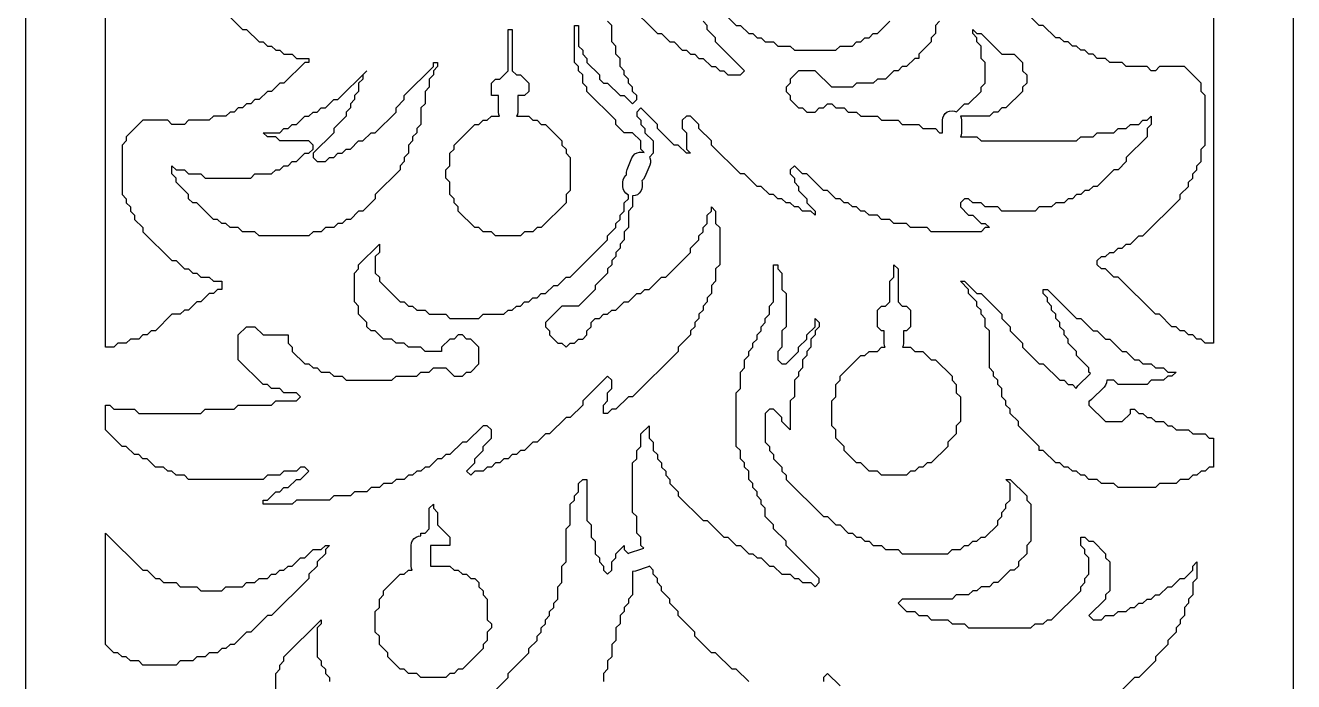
# Model space of a CAD drawing. Header units: millimetres. Extents: x 10 to 410, y 18 to 283.
# Drawn here: x 10 to 73.3, y 188.1 to 220.8 of the extents above; entities that cross this region are included whole.
import ezdxf

# ---------------------------------------------------------------- set-up
doc = ezdxf.new("R2010")
doc.units = ezdxf.units.MM
doc.layers.add('CUT', color=1, linetype='Continuous')

msp = doc.modelspace()

# ---------------------------------------------------------------- linework, layer by layer
at = {"layer": 'CUT'}
for points in [[(31.134, 160), (52.134, 160), (52.134, 157), (60.134, 157), (60.134, 160), (73.2679, 160), (73.2679, 280), (60.134, 280), (60.134, 283), (52.134, 283), (52.134, 280), (31.134, 280), (31.134, 283), (23.134, 283), (23.134, 280), (10, 280), (10, 160), (23.134, 160), (23.134, 157), (31.134, 157)], [(34.508442, 216.294118), (35.113599, 216.294118), (35.320595, 216.088235), (35.527591, 216.088235), (35.734587, 215.882353), (35.941583, 215.882353), (36.769567, 215.058824), (36.769567, 214.852941), (36.976563, 214.647059), (36.976563, 214.441176), (37.183559, 214.235294), (37.183559, 212.588235), (36.976563, 212.382353), (36.976563, 211.970588), (35.734587, 210.735294), (35.527591, 210.735294), (35.320595, 210.529412), (34.906603, 210.529412), (34.699606, 210.323529), (33.45763, 210.323529), (33.250634, 210.529412), (32.836642, 210.529412), (32.629646, 210.735294), (32.42265, 210.735294), (31.594665, 211.558824), (31.594665, 211.764706), (31.387669, 211.970588), (31.387669, 212.176471), (31.180673, 212.382353), (31.180673, 213), (30.973677, 213.205882), (30.973677, 213.617647), (31.180673, 213.823529), (31.180673, 214.441176), (31.387669, 214.647059), (31.387669, 214.852941), (32.42265, 215.882353), (32.629646, 215.882353), (32.836642, 216.088235), (33.043638, 216.088235), (33.250634, 216.294118), (33.648794, 216.294118), (33.614974, 216.375767), (33.598618, 216.5), (33.598618, 217.323529), (33.250634, 217.323529), (33.250634, 217.941176), (33.45763, 218.147059), (33.664626, 218.147059), (34.078618, 218.558824), (34.078618, 220.617647), (34.285614, 220.617647), (34.285614, 218.558824), (34.49261, 218.352941), (34.699606, 218.352941), (35.113599, 217.941176), (35.113599, 217.529412), (34.906603, 217.323529), (34.558618, 217.323529), (34.558618, 216.5), (34.542263, 216.375767)], [(24.970791, 216.705882), (25.384784, 217.117647), (25.59178, 217.117647), (27.040752, 218.558824), (26.833756, 218.352941), (26.833756, 218.147059), (26.62676, 217.941176), (26.62676, 217.529412), (26.419764, 217.323529), (26.419764, 217.117647), (26.212768, 216.911765), (26.212768, 216.705882), (26.005772, 216.5), (26.005772, 216.294118), (25.384784, 215.676471), (25.384784, 215.470588), (24.349803, 214.441176), (24.349803, 214.235294), (24.556799, 214.029412), (24.970791, 214.029412), (25.177787, 214.235294), (25.384784, 214.235294), (25.59178, 214.441176), (25.798776, 214.441176), (26.005772, 214.647059), (26.212768, 214.647059), (26.62676, 215.058824), (26.833756, 215.058824), (27.247748, 215.470588), (27.454744, 215.470588), (28.489725, 216.5), (28.489725, 216.705882), (28.903717, 217.117647), (28.903717, 217.323529), (30.352689, 218.764706), (30.352689, 218.970588), (30.559685, 218.970588), (30.559685, 218.764706), (30.352689, 218.558824), (30.352689, 218.352941), (30.145693, 218.147059), (30.145693, 217.735294), (29.938697, 217.529412), (29.938697, 216.911765), (29.731701, 216.705882), (29.731701, 215.882353), (29.524705, 215.676471), (29.524705, 215.470588), (29.317709, 215.264706), (29.317709, 215.058824), (29.110713, 214.852941), (29.110713, 214.441176), (28.903717, 214.235294), (28.903717, 214.029412), (28.696721, 213.823529), (28.696721, 213.617647), (27.454744, 212.382353), (27.454744, 212.176471), (26.833756, 211.558824), (26.62676, 211.558824), (26.212768, 211.147059), (26.005772, 211.147059), (25.798776, 210.941176), (25.59178, 210.941176), (25.384784, 210.735294), (24.970791, 210.735294), (24.763795, 210.529412), (24.349803, 210.529412), (24.142807, 210.323529), (21.658854, 210.323529), (21.451858, 210.529412), (20.83087, 210.529412), (20.623874, 210.735294), (20.209882, 210.735294), (20.002886, 210.941176), (19.79589, 210.941176), (19.588894, 211.147059), (19.381898, 211.147059), (18.553913, 211.970588), (18.346917, 211.970588), (18.139921, 212.176471), (18.139921, 212.382353), (17.518933, 213), (17.518933, 213.205882), (17.311937, 213.411765), (17.311937, 213.823529), (17.518933, 213.617647), (17.932925, 213.617647), (18.139921, 213.411765), (18.760909, 213.411765), (18.967906, 213.205882), (21.244862, 213.205882), (21.451858, 213.411765), (22.279843, 213.411765), (22.486839, 213.617647), (22.693835, 213.617647), (22.900831, 213.823529), (23.107827, 213.823529), (23.314823, 214.029412), (23.521819, 214.029412), (23.935811, 214.441176), (24.142807, 214.441176), (24.349803, 214.647059), (24.349803, 214.852941), (24.142807, 215.058824), (22.693835, 215.058824), (22.486839, 215.264706), (22.072847, 215.264706), (21.86585, 215.470588), (22.693835, 215.470588), (22.900831, 215.676471), (23.107827, 215.676471), (23.314823, 215.882353), (23.521819, 215.882353), (23.935811, 216.294118), (24.142807, 216.294118), (24.349803, 216.5), (24.556799, 216.5), (24.763795, 216.705882)], [(53.759076, 204.764706), (54.157236, 204.764706), (54.364233, 204.558824), (54.778225, 204.558824), (55.192217, 204.147059), (55.399213, 204.147059), (56.227197, 203.323529), (56.227197, 203.117647), (56.434193, 202.911765), (56.434193, 202.5), (56.641189, 202.294118), (56.641189, 201.058824), (56.434193, 200.852941), (56.434193, 200.441176), (56.020201, 200.029412), (56.020201, 199.823529), (55.192217, 199), (54.985221, 199), (54.778225, 198.794118), (54.571229, 198.794118), (54.364233, 198.588235), (54.157236, 198.588235), (53.95024, 198.382353), (52.708264, 198.382353), (52.501268, 198.588235), (52.087276, 198.588235), (51.673284, 199), (51.466288, 199), (50.845299, 199.617647), (50.845299, 199.823529), (50.431307, 200.235294), (50.431307, 200.647059), (50.224311, 200.852941), (50.224311, 202.088235), (50.431307, 202.294118), (50.431307, 202.911765), (50.638303, 203.117647), (50.638303, 203.323529), (51.673284, 204.352941), (51.88028, 204.352941), (52.087276, 204.558824), (52.501268, 204.558824), (52.708264, 204.764706), (52.899428, 204.764706), (52.865608, 204.846355), (52.849252, 204.970588), (52.849252, 205.588235), (52.708264, 205.588235), (52.501268, 205.794118), (52.501268, 206.617647), (52.708264, 206.823529), (52.91526, 206.823529), (53.122256, 207.029412), (53.122256, 208.058824), (53.329252, 208.264706), (53.329252, 208.882353), (53.536248, 208.676471), (53.536248, 207.029412), (53.743244, 206.823529), (53.95024, 206.823529), (54.157236, 206.617647), (54.157236, 205.794118), (53.95024, 205.588235), (53.809252, 205.588235), (53.809252, 204.970588), (53.792897, 204.846355)], [(65.54202, 204.147059), (65.749016, 203.941176), (66.163008, 203.941176), (66.370004, 203.735294), (66.783996, 203.735294), (66.990992, 203.529412), (67.404985, 203.529412), (67.197989, 203.323529), (66.990992, 203.323529), (66.783996, 203.117647), (66.163008, 203.117647), (65.956012, 202.911765), (64.50704, 202.911765), (64.300044, 203.117647), (63.948111, 203.117647), (63.932687, 202.997997), (63.885047, 202.882101), (63.809035, 202.782485), (63.191397, 202.161506), (63.092192, 202.084957), (63.058067, 202.070714), (63.058067, 201.882353), (63.886052, 201.058824), (64.714036, 201.058824), (65.128028, 201.470588), (65.128028, 201.676471), (65.335024, 201.676471), (65.54202, 201.470588), (65.749016, 201.470588), (65.956012, 201.264706), (66.163008, 201.264706), (66.370004, 201.058824), (66.783996, 201.058824), (66.990992, 200.852941), (67.197989, 200.852941), (67.404985, 200.647059), (68.025973, 200.647059), (68.232969, 200.441176), (68.853957, 200.441176), (69.060953, 200.235294), (69.267949, 200.235294), (69.267949, 198.794118), (69.060953, 198.794118), (68.853957, 198.588235), (68.646961, 198.588235), (68.439965, 198.382353), (68.232969, 198.382353), (68.025973, 198.176471), (67.611981, 198.176471), (67.404985, 197.970588), (66.577, 197.970588), (66.370004, 197.764706), (64.50704, 197.764706), (64.300044, 197.970588), (63.679055, 197.970588), (63.472059, 198.176471), (63.058067, 198.176471), (62.851071, 198.382353), (62.644075, 198.382353), (62.437079, 198.588235), (62.230083, 198.588235), (62.023087, 198.794118), (61.816091, 198.794118), (61.609095, 199), (61.402099, 199), (60.781111, 199.617647), (60.574114, 199.617647), (60.574114, 199.823529), (59.539134, 200.852941), (59.539134, 201.058824), (59.125142, 201.470588), (59.125142, 201.676471), (58.918146, 201.882353), (58.918146, 202.088235), (58.71115, 202.294118), (58.71115, 202.705882), (58.504154, 202.911765), (58.504154, 203.117647), (58.297158, 203.323529), (58.297158, 203.529412), (58.090162, 203.735294), (58.090162, 205.588235), (57.883166, 205.794118), (57.883166, 206.205882), (57.67617, 206.411765), (57.67617, 206.617647), (57.469174, 206.823529), (57.469174, 207.029412), (57.055181, 207.441176), (57.055181, 207.647059), (56.641189, 208.058824), (56.848185, 208.058824), (57.469174, 207.441176), (57.67617, 207.441176), (58.71115, 206.411765), (58.71115, 206.205882), (59.125142, 205.794118), (59.125142, 205.588235), (59.74613, 204.970588), (59.74613, 204.764706), (60.574114, 203.941176), (60.781111, 203.941176), (61.609095, 203.117647), (61.816091, 203.117647), (62.023087, 202.911765), (62.230083, 202.911765), (62.425787, 202.717114), (62.434733, 202.738878), (62.510746, 202.838494), (63.128384, 203.459474), (63.058067, 203.529412), (63.058067, 203.735294), (62.437079, 204.352941), (62.437079, 204.558824), (62.023087, 204.970588), (62.023087, 205.176471), (61.816091, 205.382353), (61.816091, 205.588235), (61.609095, 205.794118), (61.609095, 206), (61.402099, 206.205882), (61.402099, 206.411765), (61.195103, 206.617647), (61.195103, 206.823529), (60.988107, 207.029412), (60.988107, 207.235294), (60.781111, 207.441176), (60.781111, 207.647059), (60.988107, 207.647059), (62.437079, 206.205882), (62.644075, 206.205882), (63.265063, 205.588235), (63.472059, 205.588235), (63.886052, 205.176471), (64.093048, 205.176471), (64.714036, 204.558824), (64.921032, 204.558824), (65.335024, 204.147059)], [(30.145693, 196.735294), (30.352689, 196.941176), (30.352689, 196.735294), (30.559685, 196.529412), (30.559685, 195.911765), (31.180673, 195.294118), (31.180673, 194.882353), (30.211701, 194.882353), (30.211701, 193.852941), (31.180673, 193.852941), (31.387669, 193.647059), (31.594665, 193.647059), (31.801662, 193.441176), (32.008658, 193.441176), (32.215654, 193.235294), (32.42265, 193.235294), (32.629646, 193.029412), (32.629646, 192.823529), (32.836642, 192.617647), (32.836642, 192.411765), (33.043638, 192.205882), (33.043638, 191.176471), (33.250634, 190.970588), (33.250634, 190.764706), (33.043638, 190.558824), (33.043638, 190.147059), (32.836642, 189.941176), (32.836642, 189.735294), (31.801662, 188.705882), (31.594665, 188.705882), (31.387669, 188.5), (31.180673, 188.5), (30.973677, 188.294118), (29.731701, 188.294118), (29.524705, 188.5), (29.110713, 188.5), (28.903717, 188.705882), (28.696721, 188.705882), (28.075732, 189.323529), (28.075732, 189.529412), (27.66174, 189.941176), (27.66174, 190.352941), (27.454744, 190.558824), (27.454744, 191.588235), (27.66174, 191.794118), (27.66174, 192.205882), (27.868736, 192.411765), (27.868736, 192.617647), (28.696721, 193.441176), (28.903717, 193.441176), (29.110713, 193.647059), (29.301877, 193.647059), (29.268056, 193.728708), (29.251701, 193.852941), (29.251701, 194.882353), (29.268056, 195.006586), (29.316009, 195.122353), (29.39229, 195.221764), (29.491701, 195.298045), (29.607468, 195.345997), (29.731701, 195.362353), (29.731701, 195.5), (29.938697, 195.5), (30.145693, 195.705882)], [(20.002886, 192.823529), (20.83087, 192.823529), (21.037866, 193.029412), (21.451858, 193.029412), (21.658854, 193.235294), (22.072847, 193.235294), (22.279843, 193.441176), (22.486839, 193.441176), (22.693835, 193.647059), (22.900831, 193.647059), (23.107827, 193.852941), (23.314823, 193.852941), (23.728815, 194.264706), (23.935811, 194.264706), (24.349803, 194.676471), (24.763795, 194.676471), (24.970791, 194.882353), (25.177787, 194.882353), (24.970791, 194.676471), (24.970791, 194.470588), (24.556799, 194.058824), (24.556799, 193.852941), (24.142807, 193.441176), (24.142807, 193.235294), (22.279843, 191.382353), (22.072847, 191.382353), (21.244862, 190.558824), (21.037866, 190.558824), (20.416878, 189.941176), (20.209882, 189.941176), (20.002886, 189.735294), (19.79589, 189.735294), (19.588894, 189.529412), (19.174902, 189.529412), (18.967906, 189.323529), (18.553913, 189.323529), (18.346917, 189.117647), (17.725929, 189.117647), (17.518933, 188.911765), (15.862965, 188.911765), (15.655969, 189.117647), (15.241976, 189.117647), (15.03498, 189.323529), (14.827984, 189.323529), (14.620988, 189.529412), (14.413992, 189.529412), (14, 189.941176), (14, 195.5), (15.862965, 193.647059), (16.069961, 193.647059), (16.483953, 193.235294), (16.690949, 193.235294), (16.897945, 193.029412), (17.518933, 193.029412), (17.725929, 192.823529), (18.553913, 192.823529), (18.760909, 192.617647), (19.79589, 192.617647)]]:
    msp.add_lwpolyline(points, close=True, dxfattribs=at)
for points in [[(69.267949, 223.294118), (69.267949, 204.970588), (68.853957, 204.970588), (68.646961, 205.176471), (68.439965, 205.176471), (68.232969, 205.382353), (68.025973, 205.382353), (67.818977, 205.588235), (67.611981, 205.588235), (67.404985, 205.794118), (67.197989, 205.794118), (66.577, 206.411765), (66.370004, 206.411765), (64.50704, 208.264706), (64.300044, 208.264706), (63.886052, 208.676471), (63.679055, 208.676471), (63.472059, 208.882353), (63.472059, 209.088235), (63.679055, 209.294118), (63.886052, 209.294118), (64.093048, 209.5), (64.300044, 209.5), (64.50704, 209.705882), (64.714036, 209.705882), (64.921032, 209.911765), (65.128028, 209.911765), (65.54202, 210.323529), (65.749016, 210.323529), (67.611981, 212.176471), (67.611981, 212.382353), (68.025973, 212.794118), (68.025973, 213), (68.232969, 213.205882), (68.232969, 213.411765), (68.439965, 213.617647), (68.439965, 213.823529), (68.646961, 214.029412), (68.646961, 214.647059), (68.853957, 214.852941), (68.853957, 217.323529), (68.646961, 217.529412), (68.646961, 217.941176), (67.818977, 218.764706), (66.577, 218.764706), (66.370004, 218.558824), (66.163008, 218.558824), (65.956012, 218.764706), (64.921032, 218.764706), (64.714036, 218.970588), (64.093048, 218.970588), (63.886052, 219.176471), (63.472059, 219.176471), (63.265063, 219.382353), (63.058067, 219.382353), (62.851071, 219.588235), (62.644075, 219.588235), (62.437079, 219.794118), (62.230083, 219.794118), (62.023087, 220), (61.816091, 220), (61.609095, 220.205882), (61.402099, 220.205882), (60.781111, 220.823529), (60.574114, 220.823529), (59.125142, 222.264706)], [(43.807433, 222.470588), (45.463402, 220.823529), (45.670398, 220.823529), (46.08439, 220.411765), (46.291386, 220.411765), (46.498382, 220.205882), (46.705378, 220.205882), (46.912374, 220), (47.326366, 220), (47.533362, 219.794118), (48.154351, 219.794118), (48.361347, 219.588235), (50.431307, 219.588235), (50.638303, 219.794118), (51.259292, 219.794118), (51.466288, 220), (51.673284, 220), (51.88028, 220.205882), (52.087276, 220.205882), (52.294272, 220.411765), (52.501268, 220.411765), (53.122256, 221.029412)], [(20.209882, 221.235294), (20.83087, 220.617647), (21.037866, 220.617647), (21.658854, 220), (21.86585, 220), (22.072847, 219.794118), (22.279843, 219.794118), (22.486839, 219.588235), (22.693835, 219.588235), (22.900831, 219.382353), (23.314823, 219.382353), (23.521819, 219.176471), (24.142807, 219.176471), (24.142807, 218.970588), (23.935811, 218.970588), (22.900831, 217.941176), (22.693835, 217.941176), (22.279843, 217.529412), (22.072847, 217.529412), (21.658854, 217.117647), (21.451858, 217.117647), (21.244862, 216.911765), (21.037866, 216.911765), (20.83087, 216.705882), (20.623874, 216.705882), (20.416878, 216.5), (20.209882, 216.5), (20.002886, 216.294118), (19.381898, 216.294118), (19.174902, 216.088235), (18.139921, 216.088235), (17.932925, 215.882353), (17.311937, 215.882353), (17.104941, 216.088235), (15.862965, 216.088235), (15.03498, 215.264706), (15.03498, 215.058824), (14.827984, 214.852941), (14.827984, 212.382353), (15.03498, 212.176471), (15.03498, 211.970588), (15.241976, 211.764706), (15.241976, 211.558824), (15.448972, 211.352941), (15.448972, 211.147059), (15.862965, 210.735294), (15.862965, 210.529412), (17.311937, 209.088235), (17.518933, 209.088235), (17.932925, 208.676471), (18.139921, 208.676471), (18.346917, 208.470588), (18.553913, 208.470588), (18.760909, 208.264706), (19.174902, 208.264706), (19.381898, 208.058824), (19.79589, 208.058824), (19.79589, 207.647059), (19.588894, 207.647059), (19.381898, 207.441176), (19.174902, 207.441176), (18.760909, 207.029412), (18.553913, 207.029412), (18.139921, 206.617647), (17.932925, 206.617647), (17.725929, 206.411765), (17.311937, 206.411765), (16.483953, 205.588235), (16.276957, 205.588235), (16.069961, 205.382353), (15.862965, 205.382353), (15.655969, 205.176471), (15.241976, 205.176471), (15.03498, 204.970588), (14.620988, 204.970588), (14.413992, 204.764706), (14, 204.764706), (14, 221.441176)], [(40.081504, 221.852941), (41.530477, 220.411765), (41.737473, 220.411765), (42.151465, 220), (42.358461, 220), (42.772453, 219.588235), (42.979449, 219.588235), (43.186445, 219.382353), (43.393441, 219.382353), (43.600437, 219.176471), (43.807433, 219.176471), (44.221425, 218.764706), (44.428421, 218.764706), (44.635418, 218.558824), (44.842414, 218.558824), (45.04941, 218.352941), (45.670398, 218.352941), (45.877394, 218.558824), (44.428421, 220), (44.428421, 220.205882), (44.014429, 220.617647), (44.014429, 220.823529), (43.807433, 221.029412)], [(55.606209, 221.029412), (55.399213, 220.823529), (55.399213, 220.411765), (55.192217, 220.205882), (55.192217, 220), (54.571229, 219.382353), (54.571229, 219.176471), (54.364233, 219.176471), (53.95024, 218.764706), (53.743244, 218.764706), (53.536248, 218.558824), (53.329252, 218.558824), (52.91526, 218.147059), (52.501268, 218.147059), (52.294272, 217.941176), (51.466288, 217.941176), (51.259292, 217.735294), (50.224311, 217.735294), (49.396327, 218.558824), (48.568343, 218.558824), (48.154351, 218.147059), (48.154351, 217.941176), (47.947355, 217.735294), (47.947355, 217.529412), (48.154351, 217.323529), (48.154351, 217.117647), (48.568343, 216.705882), (48.775339, 216.705882), (48.982335, 216.5), (49.396327, 216.5), (49.603323, 216.705882), (49.810319, 216.705882), (50.017315, 216.911765), (50.224311, 216.911765), (50.431307, 216.705882), (50.845299, 216.705882), (51.052296, 216.5), (51.466288, 216.5), (51.673284, 216.294118), (52.501268, 216.294118), (52.708264, 216.088235), (53.536248, 216.088235), (53.743244, 215.882353), (54.571229, 215.882353), (54.778225, 215.676471), (55.399213, 215.676471), (55.606209, 215.470588), (55.747197, 215.470588), (55.747197, 216.088235), (55.763553, 216.212468), (55.811505, 216.328235), (55.887786, 216.427647), (55.987197, 216.503927), (56.102964, 216.55188), (56.227197, 216.568235), (56.35143, 216.55188), (56.446685, 216.512424), (56.848185, 216.911765), (57.055181, 216.911765), (57.67617, 217.529412), (57.67617, 217.735294), (57.883166, 217.941176), (57.883166, 218.970588), (57.67617, 219.176471), (57.67617, 219.794118), (57.469174, 220), (57.469174, 220.205882), (57.262177, 220.411765), (57.262177, 220.617647), (57.469174, 220.411765), (57.67617, 220.411765), (58.71115, 219.382353), (59.332138, 219.382353), (59.74613, 218.970588), (59.74613, 218.558824), (59.953126, 218.352941), (59.953126, 217.941176), (59.74613, 217.735294), (59.74613, 217.529412), (58.918146, 216.705882), (58.71115, 216.705882), (58.504154, 216.5), (58.297158, 216.5), (58.090162, 216.294118), (56.657021, 216.294118), (56.690842, 216.212468), (56.707197, 216.088235), (56.707197, 215.470588), (56.690842, 215.346355), (56.657021, 215.264706), (57.469174, 215.264706), (57.67617, 215.058824), (62.437079, 215.058824), (62.644075, 215.264706), (63.265063, 215.264706), (63.472059, 215.470588), (64.300044, 215.470588), (64.50704, 215.676471), (64.921032, 215.676471), (65.128028, 215.882353), (65.54202, 215.882353), (65.749016, 216.088235), (65.956012, 216.088235), (66.163008, 216.294118), (66.163008, 215.882353), (65.956012, 215.676471), (65.956012, 215.264706), (64.921032, 214.235294), (64.921032, 214.029412), (64.50704, 213.617647), (64.300044, 213.617647), (63.472059, 212.794118), (63.265063, 212.794118), (63.058067, 212.588235), (62.851071, 212.588235), (62.644075, 212.382353), (62.437079, 212.382353), (62.230083, 212.176471), (62.023087, 212.176471), (61.816091, 211.970588), (61.402099, 211.970588), (61.195103, 211.764706), (60.574114, 211.764706), (60.367118, 211.558824), (58.71115, 211.558824), (58.504154, 211.764706), (57.883166, 211.764706), (57.67617, 211.970588), (57.262177, 211.970588), (57.055181, 212.176471), (56.848185, 212.176471), (56.641189, 211.970588), (56.641189, 211.764706), (57.055181, 211.352941), (57.262177, 211.352941), (57.67617, 210.941176), (57.883166, 210.941176), (58.090162, 210.735294), (57.883166, 210.735294), (57.67617, 210.529412), (55.192217, 210.529412), (54.985221, 210.735294), (54.157236, 210.735294), (53.95024, 210.941176), (53.329252, 210.941176), (53.122256, 211.147059), (52.708264, 211.147059), (52.501268, 211.352941), (52.087276, 211.352941), (51.88028, 211.558824), (51.673284, 211.558824), (51.466288, 211.764706), (51.259292, 211.764706), (51.052296, 211.970588), (50.845299, 211.970588), (50.638303, 212.176471), (50.431307, 212.176471), (50.017315, 212.588235), (49.810319, 212.588235), (48.982335, 213.411765), (48.775339, 213.411765), (48.361347, 213.823529), (48.154351, 213.617647), (48.154351, 213.411765), (48.361347, 213.205882), (48.361347, 213), (48.568343, 212.794118), (48.568343, 212.588235), (48.982335, 212.176471), (48.982335, 211.970588), (49.396327, 211.558824), (49.396327, 211.352941), (49.189331, 211.558824), (48.775339, 211.558824), (48.568343, 211.764706), (48.361347, 211.764706), (48.154351, 211.970588), (47.947355, 211.970588), (47.740358, 212.176471), (47.533362, 212.176471), (47.326366, 212.382353), (47.11937, 212.382353), (46.705378, 212.794118), (46.498382, 212.794118), (45.877394, 213.411765), (45.670398, 213.411765), (44.221425, 214.852941), (44.221425, 215.058824), (43.600437, 215.676471), (43.600437, 215.882353), (43.186445, 216.294118), (42.979449, 216.294118), (42.772453, 216.088235), (42.772453, 215.676471), (42.979449, 215.470588), (42.979449, 214.647059), (43.186445, 214.441176), (42.979449, 214.441176), (42.565457, 214.852941), (42.358461, 214.852941), (41.530477, 215.676471), (41.530477, 215.882353), (40.702492, 216.705882), (40.495496, 216.5), (40.495496, 216.294118), (40.702492, 216.088235), (40.702492, 215.882353), (40.909488, 215.676471), (40.909488, 215.470588), (41.32348, 215.058824), (41.32348, 214.441176), (41.127065, 214.245818), (41.145954, 214.2131), (41.178386, 214.092064), (41.178386, 213.966759), (41.145954, 213.845724), (40.903491, 213.260366), (40.840839, 213.151848), (40.75925, 213.07026), (40.7685, 213), (40.7685, 212.794118), (40.752145, 212.669885), (40.704192, 212.554118), (40.627911, 212.454706), (40.5285, 212.378425), (40.412733, 212.330473), (40.2885, 212.314118), (40.2885, 211.764706), (40.081504, 211.558824), (40.081504, 210.735294), (39.874508, 210.529412), (39.874508, 210.117647), (39.667512, 209.911765), (39.667512, 209.705882), (39.460516, 209.5), (39.460516, 209.294118), (39.25352, 209.088235), (39.25352, 208.882353), (39.046524, 208.676471), (39.046524, 208.470588), (38.425536, 207.852941), (38.425536, 207.647059), (37.597551, 206.823529), (36.769567, 206.823529), (35.941583, 206), (35.941583, 205.794118), (36.148579, 205.588235), (36.148579, 205.382353), (36.562571, 204.970588), (36.769567, 204.970588), (36.976563, 204.764706), (37.183559, 204.970588), (37.390555, 204.970588), (37.597551, 205.176471), (37.804547, 205.176471), (38.011543, 205.382353), (38.011543, 205.588235), (38.21854, 205.794118), (38.21854, 206), (38.425536, 206.205882), (38.632532, 206.205882), (38.839528, 206.411765), (39.046524, 206.411765), (39.25352, 206.617647), (39.460516, 206.617647), (39.874508, 207.029412), (40.081504, 207.029412), (40.495496, 207.441176), (40.702492, 207.441176), (40.909488, 207.647059), (41.116484, 207.647059), (41.737473, 208.264706), (41.944469, 208.264706), (43.186445, 209.5), (43.186445, 209.705882), (43.600437, 210.117647), (43.600437, 210.323529), (43.807433, 210.529412), (43.807433, 210.735294), (44.014429, 210.941176), (44.014429, 211.352941), (44.221425, 211.558824), (44.221425, 211.764706), (44.428421, 211.558824), (44.428421, 210.941176), (44.635418, 210.735294), (44.635418, 208.882353), (44.428421, 208.676471), (44.428421, 208.058824), (44.221425, 207.852941), (44.221425, 207.441176), (44.014429, 207.235294), (44.014429, 207.029412), (43.807433, 206.823529), (43.807433, 206.617647), (43.600437, 206.411765), (43.600437, 206.205882), (43.393441, 206), (43.393441, 205.794118), (43.186445, 205.588235), (43.186445, 205.382353), (42.565457, 204.764706), (42.565457, 204.558824), (40.2885, 202.294118), (40.081504, 202.294118), (39.460516, 201.676471), (39.25352, 201.676471), (39.046524, 201.470588), (38.839528, 201.470588), (38.839528, 201.882353), (39.046524, 202.088235), (39.046524, 202.5), (39.25352, 202.705882), (39.25352, 203.117647), (39.046524, 203.323529), (37.804547, 202.088235), (37.804547, 201.882353), (37.183559, 201.264706), (36.976563, 201.264706), (36.148579, 200.441176), (35.941583, 200.441176), (35.527591, 200.029412), (35.320595, 200.029412), (34.906603, 199.617647), (34.699606, 199.617647), (34.49261, 199.411765), (34.285614, 199.411765), (34.078618, 199.205882), (33.871622, 199.205882), (33.664626, 199), (33.45763, 199), (33.250634, 198.794118), (33.043638, 198.794118), (32.836642, 198.588235), (32.42265, 198.588235), (32.215654, 198.382353), (32.008658, 198.588235), (32.42265, 199), (32.42265, 199.205882), (32.836642, 199.617647), (32.836642, 199.823529), (33.250634, 200.235294), (33.250634, 200.647059), (33.043638, 200.852941), (32.836642, 200.852941), (32.008658, 200.029412), (31.801662, 200.029412), (31.180673, 199.411765), (30.973677, 199.411765), (30.766681, 199.205882), (30.559685, 199.205882), (30.145693, 198.794118), (29.938697, 198.794118), (29.731701, 198.588235), (29.524705, 198.588235), (29.317709, 198.382353), (29.110713, 198.382353), (28.903717, 198.176471), (28.489725, 198.176471), (28.282728, 197.970588), (27.868736, 197.970588), (27.66174, 197.764706), (27.247748, 197.764706), (27.040752, 197.558824), (26.419764, 197.558824), (26.212768, 197.352941), (25.384784, 197.352941), (25.177787, 197.147059), (23.521819, 197.147059), (23.314823, 196.941176), (21.86585, 196.941176), (21.86585, 197.147059), (22.072847, 197.147059), (22.486839, 197.558824), (22.693835, 197.558824), (22.900831, 197.764706), (23.107827, 197.764706), (23.521819, 198.176471), (23.728815, 198.176471), (24.142807, 198.588235), (23.935811, 198.794118), (23.728815, 198.794118), (23.521819, 198.588235), (22.900831, 198.588235), (22.693835, 198.382353), (22.072847, 198.382353), (21.86585, 198.176471), (18.139921, 198.176471), (17.932925, 198.382353), (17.518933, 198.382353), (17.311937, 198.588235), (17.104941, 198.588235), (16.897945, 198.794118), (16.483953, 198.794118), (16.069961, 199.205882), (15.862965, 199.205882), (15.655969, 199.411765), (15.448972, 199.411765), (15.03498, 199.823529), (14.827984, 199.823529), (14, 200.647059), (14, 201.882353), (14.206996, 201.882353), (14.413992, 201.676471), (15.448972, 201.676471), (15.655969, 201.470588), (18.760909, 201.470588), (18.967906, 201.676471), (20.416878, 201.676471), (20.623874, 201.882353), (22.279843, 201.882353), (22.486839, 202.088235), (23.521819, 202.088235), (23.728815, 202.294118), (23.521819, 202.5), (22.900831, 202.5), (22.693835, 202.705882), (22.279843, 202.705882), (22.072847, 202.911765), (21.86585, 202.911765), (20.623874, 204.147059), (20.623874, 205.382353), (21.037866, 205.794118), (21.451858, 205.794118), (21.86585, 205.382353), (23.107827, 205.382353), (23.107827, 204.970588), (23.314823, 204.764706), (23.314823, 204.558824), (23.935811, 203.941176), (24.142807, 203.941176), (24.349803, 203.735294), (24.556799, 203.735294), (24.763795, 203.529412), (25.177787, 203.529412), (25.384784, 203.323529), (25.798776, 203.323529), (26.005772, 203.117647), (28.282728, 203.117647), (28.489725, 203.323529), (29.524705, 203.323529), (29.731701, 203.529412), (30.145693, 203.529412), (30.352689, 203.735294), (30.973677, 203.735294), (31.387669, 203.323529), (31.801662, 203.323529), (32.008658, 203.529412), (32.215654, 203.529412), (32.629646, 203.941176), (32.629646, 204.764706), (32.215654, 205.176471), (32.008658, 205.176471), (31.801662, 205.382353), (31.594665, 205.382353), (31.387669, 205.176471), (31.180673, 205.176471), (30.766681, 204.764706), (30.766681, 204.558824), (29.938697, 204.558824), (29.731701, 204.764706), (29.110713, 204.764706), (28.903717, 204.970588), (28.489725, 204.970588), (28.282728, 205.176471), (27.868736, 205.176471), (27.454744, 205.588235), (27.247748, 205.588235), (27.040752, 205.794118), (27.040752, 206), (26.62676, 206.411765), (26.62676, 206.823529), (26.419764, 207.029412), (26.419764, 208.470588), (26.62676, 208.676471), (26.62676, 208.882353), (27.66174, 209.911765), (27.66174, 209.5), (27.454744, 209.294118), (27.454744, 208.470588), (27.66174, 208.264706), (27.66174, 208.058824), (28.696721, 207.029412), (28.903717, 207.029412), (29.110713, 206.823529), (29.317709, 206.823529), (29.524705, 206.617647), (29.938697, 206.617647), (30.145693, 206.411765), (30.973677, 206.411765), (31.180673, 206.205882), (32.629646, 206.205882), (32.836642, 206.411765), (33.871622, 206.411765), (34.078618, 206.617647), (34.285614, 206.617647), (34.49261, 206.823529), (34.699606, 206.823529), (34.906603, 207.029412), (35.113599, 207.029412), (35.320595, 207.235294), (35.527591, 207.235294), (35.734587, 207.441176), (35.941583, 207.441176), (36.355575, 207.852941), (36.562571, 207.852941), (36.976563, 208.264706), (37.183559, 208.264706), (39.046524, 210.117647), (39.046524, 210.323529), (39.460516, 210.735294), (39.460516, 210.941176), (39.667512, 211.147059), (39.667512, 211.352941), (39.874508, 211.558824), (39.874508, 211.970588), (40.081504, 212.176471), (40.081504, 212.364755), (40.0485, 212.378425), (39.949089, 212.454706), (39.872808, 212.554118), (39.824856, 212.669885), (39.8085, 212.794118), (39.8085, 213), (39.824856, 213.124233), (39.872808, 213.24), (39.949089, 213.339411), (39.987491, 213.368878), (39.984136, 213.381401), (39.984136, 213.506706), (40.016567, 213.627742), (40.25903, 214.2131), (40.321683, 214.321617), (40.410287, 214.410221), (40.518804, 214.472874), (40.63984, 214.505305), (40.765145, 214.505305), (40.874463, 214.476014), (40.702492, 214.647059), (40.702492, 215.058824), (40.2885, 215.470588), (39.874508, 215.470588), (39.460516, 215.882353), (39.460516, 216.088235), (38.011543, 217.529412), (38.011543, 217.735294), (37.804547, 217.941176), (37.804547, 218.352941), (37.597551, 218.558824), (37.597551, 218.764706), (37.390555, 218.970588), (37.390555, 220.823529), (37.597551, 220.823529), (37.597551, 219.794118), (37.804547, 219.588235), (37.804547, 219.382353), (38.011543, 219.176471), (38.011543, 218.970588), (38.632532, 218.352941), (38.632532, 218.147059), (38.839528, 217.941176), (39.046524, 217.941176), (39.667512, 217.323529), (39.874508, 217.323529), (40.2885, 216.911765), (40.495496, 217.117647), (40.495496, 217.323529), (40.2885, 217.529412), (40.2885, 217.735294), (40.081504, 217.941176), (40.081504, 218.147059), (39.874508, 218.352941), (39.874508, 218.558824), (39.667512, 218.764706), (39.667512, 219.176471), (39.460516, 219.382353), (39.460516, 219.794118), (39.25352, 220), (39.25352, 220.823529), (39.046524, 221.029412)], [(32.836642, 187.058824), (34.078618, 188.294118), (34.078618, 188.5), (35.113599, 189.529412), (35.113599, 189.735294), (35.527591, 190.147059), (35.527591, 190.352941), (35.734587, 190.558824), (35.734587, 190.764706), (35.941583, 190.970588), (35.941583, 191.176471), (36.148579, 191.382353), (36.148579, 191.588235), (36.355575, 191.794118), (36.355575, 192), (36.562571, 192.205882), (36.562571, 192.823529), (36.769567, 193.029412), (36.769567, 193.852941), (36.976563, 194.058824), (36.976563, 195.705882), (37.183559, 195.911765), (37.183559, 196.941176), (37.390555, 197.147059), (37.390555, 197.352941), (37.597551, 197.558824), (37.597551, 197.970588), (37.804547, 198.176471), (38.011543, 198.176471), (38.011543, 196.117647), (38.21854, 195.911765), (38.21854, 195.294118), (38.425536, 195.088235), (38.425536, 194.470588), (38.632532, 194.264706), (38.632532, 194.058824), (38.839528, 193.852941), (38.839528, 193.647059), (39.046524, 193.441176), (39.25352, 193.647059), (39.25352, 194.058824), (39.460516, 194.264706), (39.460516, 194.470588), (39.874508, 194.882353), (39.874508, 194.676471), (40.070176, 194.481855), (40.137446, 194.514436), (40.758435, 194.720318), (40.848131, 194.737498), (40.702492, 194.882353), (40.702492, 195.294118), (40.495496, 195.5), (40.495496, 196.323529), (40.2885, 196.529412), (40.2885, 199), (40.495496, 199.205882), (40.495496, 199.617647), (40.702492, 199.823529), (40.702492, 200.441176), (41.116484, 200.852941), (41.116484, 200.235294), (41.32348, 200.029412), (41.32348, 199.617647), (41.530477, 199.411765), (41.530477, 199.205882), (41.737473, 199), (41.737473, 198.794118), (41.944469, 198.588235), (41.944469, 198.382353), (42.151465, 198.176471), (42.151465, 197.970588), (42.565457, 197.558824), (42.565457, 197.352941), (43.807433, 196.117647), (44.014429, 196.117647), (44.842414, 195.294118), (45.04941, 195.294118), (45.463402, 194.882353), (45.670398, 194.882353), (46.08439, 194.470588), (46.291386, 194.470588), (46.498382, 194.264706), (46.705378, 194.264706), (47.11937, 193.852941), (47.326366, 193.852941), (47.740358, 193.441176), (48.154351, 193.441176), (48.361347, 193.235294), (48.568343, 193.235294), (48.775339, 193.029412), (49.189331, 193.029412), (49.396327, 192.823529), (49.603323, 193.029412), (49.603323, 193.235294), (47.947355, 194.882353), (47.947355, 195.088235), (47.326366, 195.705882), (47.326366, 195.911765), (46.912374, 196.323529), (46.912374, 196.735294), (46.705378, 196.941176), (46.705378, 197.147059), (46.498382, 197.352941), (46.498382, 197.558824), (46.291386, 197.764706), (46.291386, 197.970588), (46.08439, 198.176471), (46.08439, 198.588235), (45.877394, 198.794118), (45.877394, 199), (45.670398, 199.205882), (45.670398, 199.617647), (45.463402, 199.823529), (45.463402, 202.5), (45.670398, 202.705882), (45.670398, 203.529412), (45.877394, 203.735294), (45.877394, 204.147059), (46.08439, 204.352941), (46.08439, 204.558824), (46.291386, 204.764706), (46.291386, 204.970588), (46.498382, 205.176471), (46.498382, 205.382353), (46.705378, 205.588235), (46.705378, 205.794118), (46.912374, 206), (46.912374, 206.205882), (47.11937, 206.411765), (47.11937, 206.823529), (47.326366, 207.029412), (47.326366, 208.882353), (47.533362, 208.882353), (47.533362, 208.676471), (47.740358, 208.470588), (47.740358, 207.647059), (47.947355, 207.441176), (47.947355, 205.794118), (47.740358, 205.588235), (47.740358, 204.764706), (47.533362, 204.558824), (47.533362, 204.147059), (47.740358, 203.941176), (47.947355, 203.941176), (48.568343, 204.558824), (48.568343, 204.764706), (48.982335, 205.176471), (48.982335, 205.382353), (49.396327, 205.794118), (49.396327, 206.205882), (49.603323, 206), (49.603323, 205.794118), (49.396327, 205.588235), (49.396327, 205.382353), (49.189331, 205.176471), (49.189331, 204.764706), (48.982335, 204.558824), (48.982335, 204.352941), (48.775339, 204.147059), (48.775339, 203.735294), (48.568343, 203.529412), (48.568343, 203.323529), (48.361347, 203.117647), (48.361347, 202.294118), (48.154351, 202.088235), (48.154351, 200.647059), (47.740358, 201.058824), (47.740358, 201.264706), (47.326366, 201.676471), (47.11937, 201.676471), (46.912374, 201.470588), (46.912374, 200.029412), (47.11937, 199.823529), (47.11937, 199.617647), (47.326366, 199.411765), (47.326366, 199.205882), (47.740358, 198.794118), (47.740358, 198.588235), (47.947355, 198.382353), (47.947355, 198.176471), (49.810319, 196.323529), (50.017315, 196.323529), (50.431307, 195.911765), (50.638303, 195.911765), (51.052296, 195.5), (51.259292, 195.5), (51.466288, 195.294118), (51.673284, 195.294118), (51.88028, 195.088235), (52.087276, 195.088235), (52.294272, 194.882353), (52.708264, 194.882353), (52.91526, 194.676471), (53.536248, 194.676471), (53.743244, 194.470588), (56.020201, 194.470588), (56.227197, 194.676471), (56.641189, 194.676471), (56.848185, 194.882353), (57.055181, 194.882353), (57.262177, 195.088235), (57.469174, 195.088235), (57.67617, 195.294118), (57.883166, 195.294118), (58.504154, 195.911765), (58.504154, 196.117647), (58.71115, 196.323529), (58.71115, 196.529412), (58.918146, 196.735294), (58.918146, 196.941176), (59.125142, 197.147059), (59.125142, 197.970588), (58.918146, 198.176471), (59.125142, 198.176471), (59.953126, 197.352941), (59.953126, 197.147059), (60.160122, 196.941176), (60.160122, 195.088235), (59.953126, 194.882353), (59.953126, 194.470588), (59.539134, 194.058824), (59.539134, 193.852941), (59.332138, 193.647059), (59.125142, 193.647059), (58.504154, 193.029412), (58.297158, 193.029412), (58.090162, 192.823529), (57.67617, 192.823529), (57.469174, 192.617647), (57.262177, 192.617647), (57.055181, 192.411765), (56.434193, 192.411765), (56.227197, 192.205882), (53.743244, 192.205882), (53.536248, 192), (53.95024, 191.588235), (54.364233, 191.588235), (54.571229, 191.382353), (54.985221, 191.382353), (55.192217, 191.176471), (56.020201, 191.176471), (56.227197, 190.970588), (56.848185, 190.970588), (57.055181, 190.764706), (60.160122, 190.764706), (60.367118, 190.970588), (60.781111, 190.970588), (60.988107, 191.176471), (61.195103, 191.176471), (62.644075, 192.617647), (62.644075, 192.823529), (62.851071, 193.029412), (62.851071, 193.235294), (63.058067, 193.441176), (63.058067, 194.264706), (62.851071, 194.470588), (62.851071, 194.676471), (62.644075, 194.882353), (62.644075, 195.294118), (62.851071, 195.294118), (63.058067, 195.088235), (63.265063, 195.088235), (63.886052, 194.470588), (63.886052, 194.264706), (64.093048, 194.058824), (64.093048, 192.617647), (63.886052, 192.411765), (63.886052, 192.205882), (63.058067, 191.382353), (63.265063, 191.176471), (63.679055, 191.176471), (63.886052, 191.382353), (64.300044, 191.382353), (64.50704, 191.588235), (64.921032, 191.588235), (65.128028, 191.794118), (65.335024, 191.794118), (65.54202, 192), (65.749016, 192), (65.956012, 192.205882), (66.163008, 192.205882), (66.370004, 192.411765), (66.577, 192.411765), (66.990992, 192.823529), (67.197989, 192.823529), (67.611981, 193.235294), (67.818977, 193.235294), (68.232969, 193.647059), (68.232969, 193.852941), (68.439965, 194.058824), (68.439965, 193.235294), (68.232969, 193.029412), (68.232969, 192.411765), (68.025973, 192.205882), (68.025973, 192), (67.818977, 191.794118), (67.818977, 191.382353), (67.611981, 191.176471), (67.611981, 190.970588), (67.404985, 190.764706), (67.404985, 190.558824), (66.990992, 190.147059), (66.990992, 189.941176), (66.370004, 189.323529), (66.370004, 189.117647), (65.54202, 188.294118), (65.335024, 188.294118), (64.714036, 187.676471)], [(46.08439, 188.088235), (45.463402, 188.705882), (45.256406, 188.705882), (44.428421, 189.529412), (44.221425, 189.529412), (43.393441, 190.352941), (43.393441, 190.558824), (42.565457, 191.382353), (42.565457, 191.588235), (42.151465, 192), (42.151465, 192.205882), (41.737473, 192.617647), (41.737473, 192.823529), (41.530477, 193.029412), (41.530477, 193.235294), (41.32348, 193.441176), (41.32348, 193.647059), (41.127812, 193.841674), (41.060542, 193.809093), (40.439554, 193.603211), (40.316486, 193.57964), (40.2885, 193.581674), (40.2885, 192.411765), (40.081504, 192.205882), (40.081504, 192), (39.874508, 191.794118), (39.874508, 191.588235), (39.667512, 191.382353), (39.667512, 190.970588), (39.460516, 190.764706), (39.460516, 190.147059), (39.25352, 189.941176), (39.25352, 189.323529), (39.046524, 189.117647), (39.046524, 188.705882), (38.839528, 188.5), (38.839528, 188.088235)], [(22.486839, 187.676471), (22.486839, 188.5), (22.693835, 188.705882), (22.693835, 188.911765), (22.900831, 189.117647), (22.900831, 189.323529), (24.763795, 191.176471), (24.763795, 190.970588), (24.556799, 190.764706), (24.556799, 189.323529), (24.763795, 189.117647), (24.763795, 188.911765), (24.970791, 188.705882), (24.970791, 188.5), (25.177787, 188.294118), (25.177787, 188.088235)], [(50.638303, 187.882353), (50.017315, 188.5), (49.810319, 188.294118), (49.810319, 188.088235)]]:
    msp.add_lwpolyline(points, dxfattribs=at)

doc.saveas('drawing.dxf')
